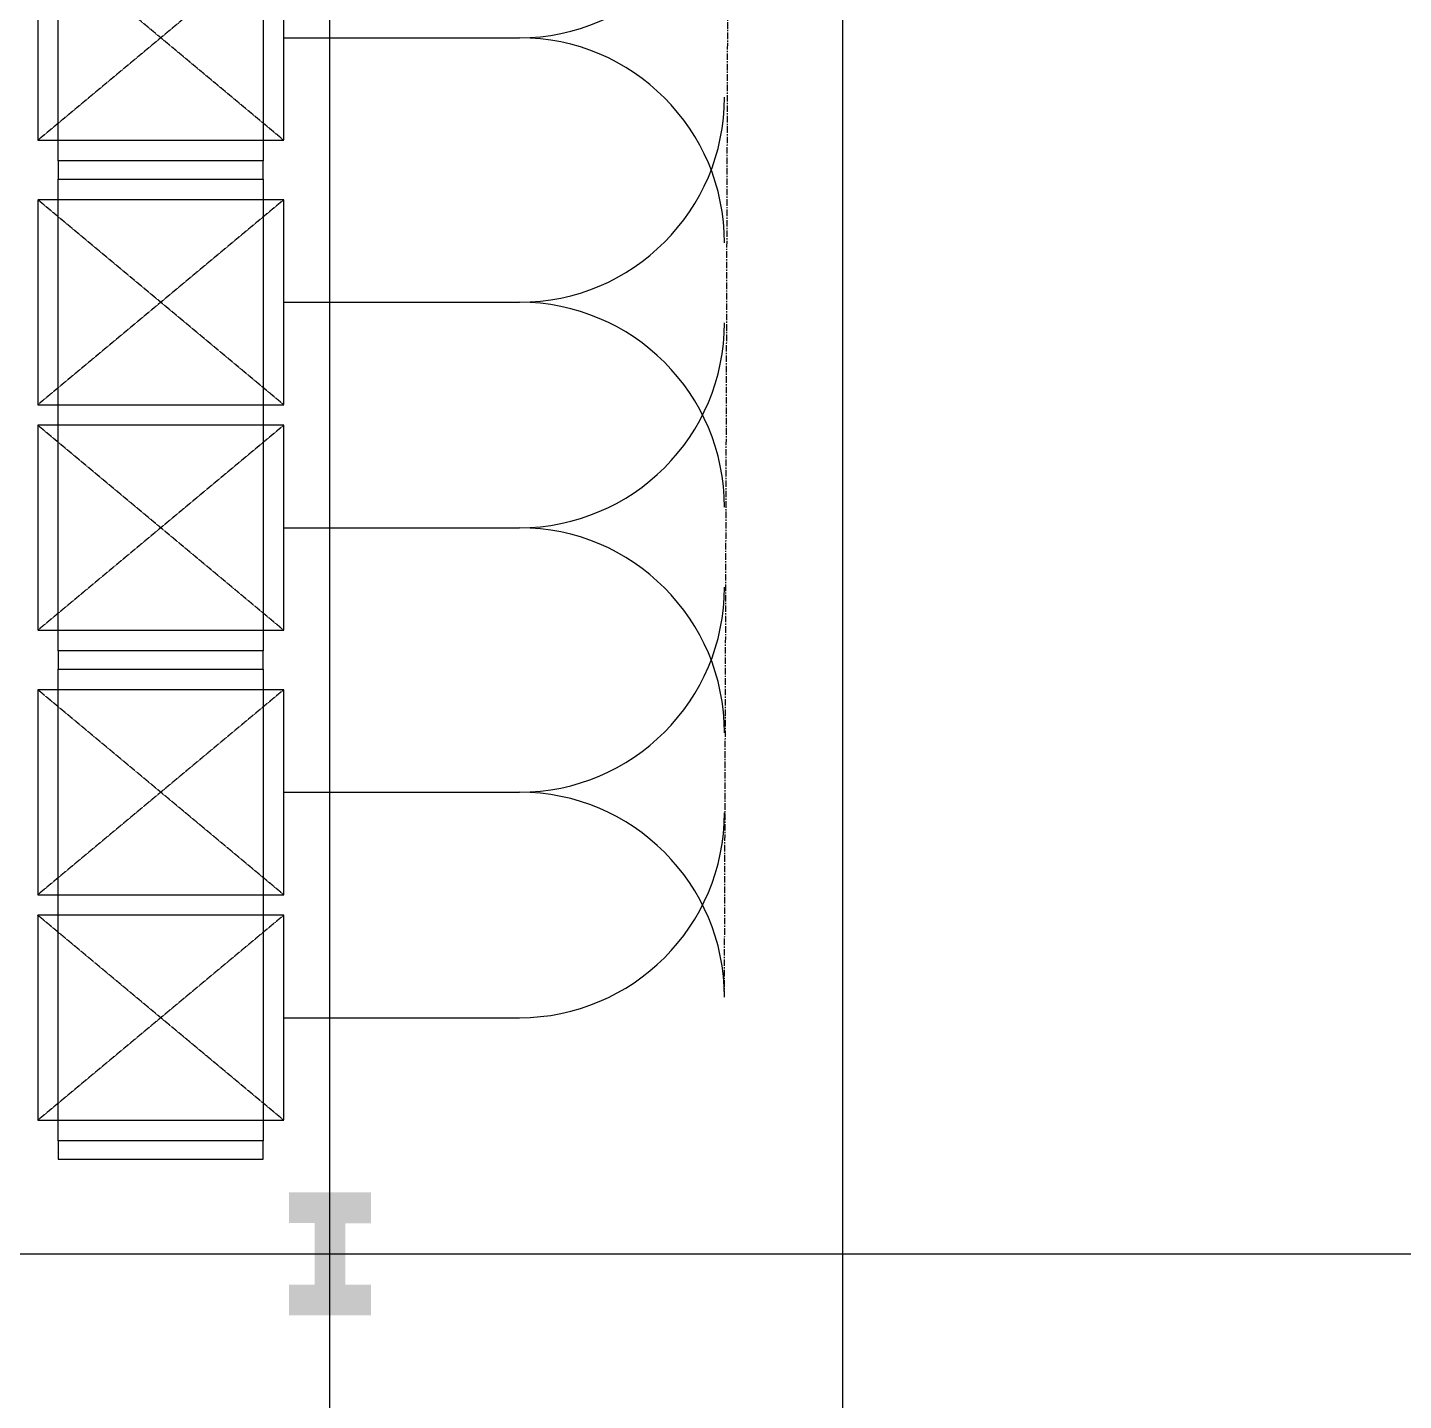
# Model space of a CAD drawing. Header units: millimetres. Extents: x 2509 to 128734, y 2492 to 91667.
# Drawn here: x 42745 to 49457, y 51026 to 57723 of the extents above; entities that cross this region are included whole.
import ezdxf
from ezdxf.enums import TextEntityAlignment as Align

# ---------------------------------------------------------------- set-up
doc = ezdxf.new("R2010")
doc.units = ezdxf.units.MM
for name, pattern in [('CENTER', [50.8, 31.75, -6.35, 6.35, -6.35]), ('DASH', [0.35, 0.25, -0.1]), ('DOTE', [2.42, 2, -0.2, 0.02, -0.2])]:
    doc.linetypes.add(name, pattern=pattern)
for name, color, linetype in [('2细线层', 4, 'Continuous'), ('AXIS_TEXT', 7, 'Continuous'), ('COLUMN', 7, 'Continuous'), ('DOTE', 1, 'DOTE'), ('ROAD', 5, 'DASH'), ('地拖货位', 3, 'DASH'), ('横梁货架层', 6, 'DASH')]:
    doc.layers.add(name, color=color, linetype=linetype)
doc.styles.add('COMPLEX', font='COMPLEX')

# ---------------------------------------------------------------- blocks, each defined once
blk = doc.blocks.new('12号建筑底图')
at = {"layer": 'COLUMN'}
h = blk.add_hatch(color=256, dxfattribs=at)
h.paths.add_polyline_path([(53448.7, -280422.4), (53248.7, -280422.4), (53248.7, -280570.8), (53373.7, -280570.8), (53373.7, -280722.4), (53448.7, -280722.4)])
h.paths.add_polyline_path([(53648.7, -280422.4), (53448.7, -280422.4), (53448.7, -280722.4), (53523.7, -280722.4), (53523.7, -280572.4), (53648.7, -280572.4)])
h.paths.add_polyline_path([(53523.7, -280722.4), (53448.7, -280722.4), (53448.7, -281022.4), (53648.7, -281022.4), (53648.7, -280872.4), (53523.7, -280872.4)])
h.paths.add_polyline_path([(53448.7, -280722.4), (53373.7, -280722.4), (53373.7, -280872.4), (53248.7, -280872.4), (53248.7, -281022.4), (53448.7, -281022.4)])
at = {"layer": 'DOTE'}
for p, q in [((53448.7, -305572.4), (53448.7, -255872.4)), ((36448.7, -280722.4), (110448.7, -280722.4))]:
    blk.add_line(p, q, dxfattribs=at)
at = {"layer": 'ROAD', "ltscale": 2}
blk.add_line((55948.7, -273222.4), (55948.7, -288222.4), dxfattribs=at)
at = {"layer": 'AXIS_TEXT', "style": 'COMPLEX', "width": 0.736842}
blk.add_attdef('N', text='', height=900, dxfattribs=at).set_placement((122812.3, -249273.3), (123412.3, -249273.3), align=Align.FIT)
blk = doc.blocks.new('*U171')
at = {"layer": '2细线层', "color": 1}
for points in [[(-205601.8, -273539.2), (-205601.8, -274539.2), (-205511.8, -274539.2), (-205511.8, -273539.2)], [(-203211.8, -273539.2), (-203211.8, -274539.2), (-203121.8, -274539.2), (-203121.8, -273539.2)]]:
    blk.add_lwpolyline(points, close=True, dxfattribs=at)
at = {"layer": '2细线层', "color": 5}
blk.add_lwpolyline([(-203211.8, -273539.2), (-203211.8, -274539.2), (-205511.8, -274539.2), (-205511.8, -273539.2)], close=True, dxfattribs=at)
at = {"layer": '地拖货位', "color": 5}
for points in [[(-205411.8, -273439.2), (-205411.8, -274639.2), (-204411.8, -274639.2), (-204411.8, -273439.2), (-205411.8, -273439.2), (-204411.8, -274639.2), (-204411.8, -273439.2), (-205411.8, -274639.2)], [(-204311.8, -273439.2), (-204311.8, -274639.2), (-203311.8, -274639.2), (-203311.8, -273439.2), (-204311.8, -273439.2), (-203311.8, -274639.2), (-203311.8, -273439.2), (-204311.8, -274639.2)]]:
    blk.add_lwpolyline(points, dxfattribs=at)

msp = doc.modelspace()

# ---------------------------------------------------------------- linework, layer by layer
at = {"linetype": 'CENTER'}
msp.add_line((46144.6, 52992.656), (46179.393, 63312.353), dxfattribs=at)
for p, q in [((43994.6, 57672.656), (45144.6, 57672.656)), ((43994.6, 56382.656), (45144.6, 56382.656)), ((43994.6, 55282.656), (45144.6, 55282.656)), ((43994.6, 53992.656), (45144.6, 53992.656)), ((43994.6, 52892.656), (45144.6, 52892.656))]:
    msp.add_line(p, q)
for centre, start, end in [((45144.6, 58672.656), 270, 0), ((45144.6, 56672.656), 0, 90), ((45144.6, 57382.656), 270, 0), ((45144.6, 55382.656), 0, 90), ((45144.6, 56282.656), 270, 0), ((45144.6, 54282.656), 0, 90), ((45144.6, 54992.656), 270, 0), ((45144.6, 52992.656), 0, 90), ((45144.6, 53892.656), 270, 0)]:
    msp.add_arc(centre, 1000, start, end)

# ---------------------------------------------------------------- block references
msp.add_blockref('12号建筑底图', (-9229.066, 332462.656), dxfattribs=at)
at = {"layer": '横梁货架层', "rotation": 270}
for p in [(317433.839, -146139.109), (317433.839, -148529.109), (317433.839, -150919.109)]:
    msp.add_blockref('*U171', p, dxfattribs=at)

doc.saveas('drawing.dxf')
